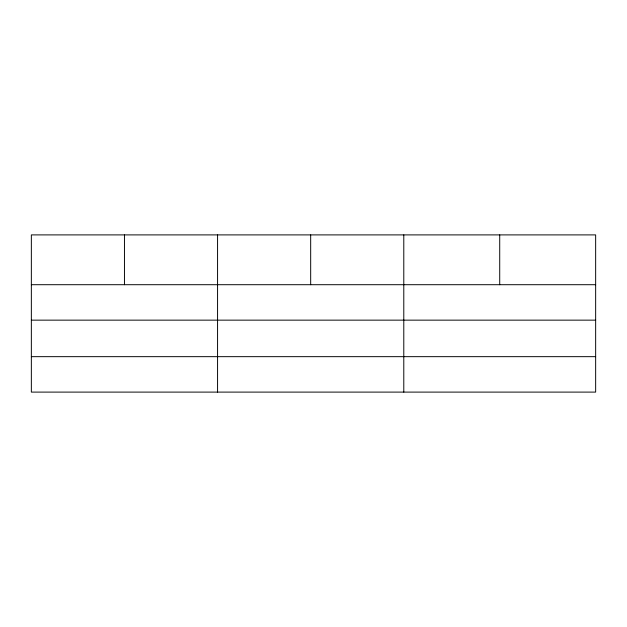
<?xml version="1.0" encoding="UTF-8"?>
<svg xmlns="http://www.w3.org/2000/svg" width="627" height="627" viewBox="0 0 627 627"><rect width="100%" height="100%" fill="white"/><g stroke="black" fill="none" stroke-linecap="round" stroke-linejoin="round"><path stroke-width="0.94" d="M595.65 320.146L595.65 234.898L31.35 234.898L31.35 392.102L595.65 392.102L595.65 320.146L31.35 320.146M31.35 284.705L595.65 284.705M31.35 356.661L595.65 356.661M499.719 234.898L499.719 284.705M403.788 234.898L403.788 392.102M310.678 234.898L310.678 284.705M217.569 234.898L217.569 392.102M124.46 234.898L124.46 284.705"/></g></svg>
